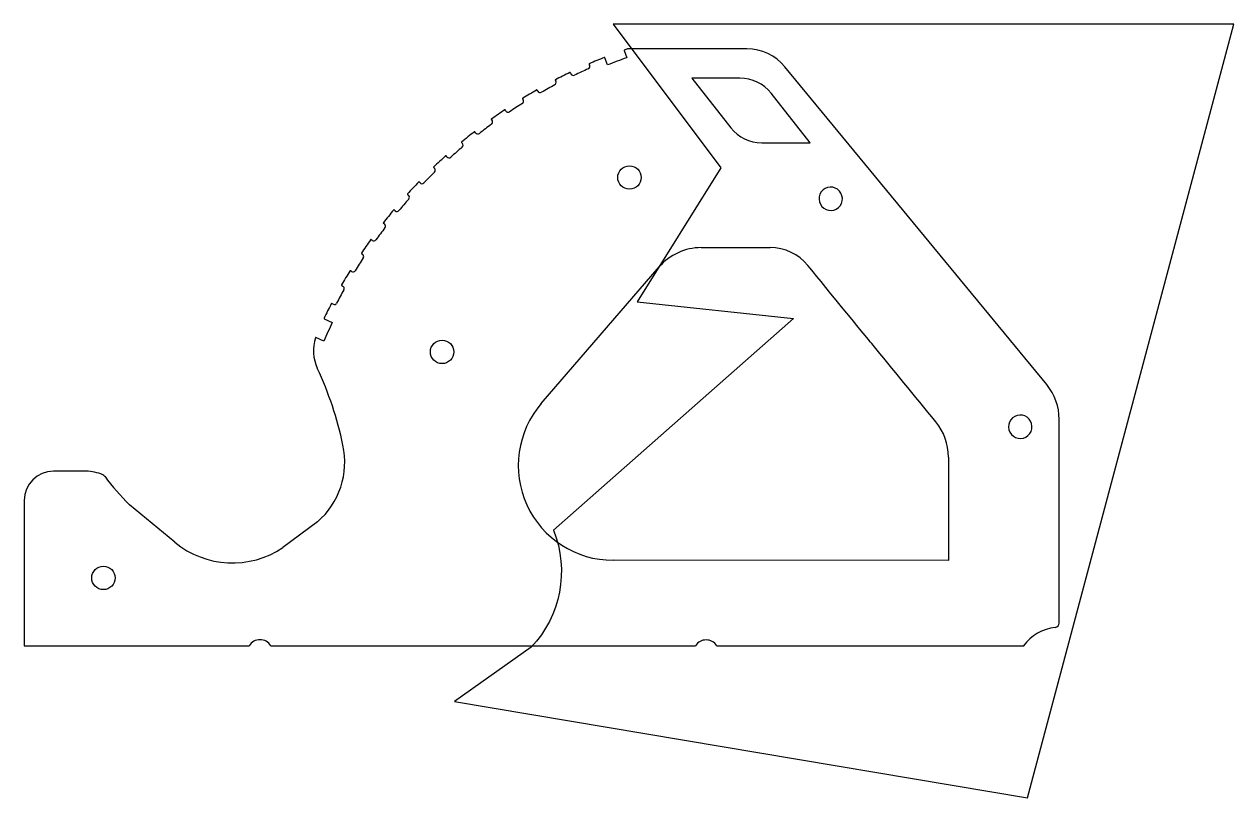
# Model space of a CAD drawing. Header units: millimetres. Extents: x -75 to 142, y -80 to 59.
import ezdxf

# ---------------------------------------------------------------- set-up
doc = ezdxf.new("R2010")
doc.units = ezdxf.units.MM
doc.layers.get('0').update_dxf_attribs({"linetype": 'CONTINUOUS'})

msp = doc.modelspace()

# ---------------------------------------------------------------- linework, layer by layer
for p, q in [((54.66, 54.35), (33.25, 54.35)), ((29.65, 51.49), (29.17, 52.77)), ((32.63, 54.06), (33.11, 52.77)), ((23.1, 49.87), (23.01, 50.08)), ((26.36, 51.61), (26.45, 51.42)), ((108.42, -5.88), (61.48, 51.13)), ((20.28, 48.72), (20.38, 48.54)), ((17.16, 46.75), (17.05, 46.96)), ((11.45, 43.22), (11.33, 43.41)), ((14.43, 45.4), (14.54, 45.23)), ((8.83, 41.68), (8.95, 41.51)), ((6.01, 39.28), (5.88, 39.47)), ((3.5, 37.56), (3.64, 37.4)), ((0.87, 34.97), (0.72, 35.15)), ((-1.51, 33.07), (-1.36, 32.93)), ((-3.95, 30.3), (-4.11, 30.47)), ((-6.19, 28.24), (-6.03, 28.1)), ((-8.43, 25.3), (-8.6, 25.45)), ((-10.51, 23.08), (-10.34, 22.96)), ((-12.53, 19.99), (-12.72, 20.13)), ((-14.45, 17.63), (-14.28, 17.52)), ((46.47, 18.7), (58.82, 18.7)), ((17.78, -9.28), (38.9, 15.23)), ((-16.25, 14.4), (-16.45, 14.53)), ((-18, 11.91), (-17.81, 11.81)), ((-19.56, 8.56), (-19.76, 8.67)), ((-21.13, 5.95), (-19.69, 5.3)), ((-21.22, 1.95), (-22.62, 2.58)), ((110.66, -48.64), (110.66, -12.11)), ((90.79, -18.88), (90.79, -37.4)), ((-63.83, -21.4), (-69.67, -21.4)), ((-74.94, -26.67), (-74.94, -52.71)), ((-47.94, -34.14), (-56.07, -27.42)), ((-22.37, -30.51), (-28.54, -35.08)), ((90.79, -37.4), (30.65, -37.38)), ((-74.94, -52.71), (-34.59, -52.71)), ((-30.71, -52.71), (45.43, -52.71)), ((49.28, -52.71), (104.29, -52.71))]:
    msp.add_line(p, q)
for points in [[(30.66, 58.79), (50, 33), (35, 9), (63, 6), (20, -32, -0.289636), (16, -53), (2.21, -62.7), (105, -80), (141.97, 58.79)], [(51.77, 40.19, 0.229775), (57.32, 37.49), (65.99, 37.49), (58.98, 46.4, 0.229775), (53.42, 49.09), (44.76, 49.09)]]:
    msp.add_lwpolyline(points, format="xyb", close=True)
for centre in [(33.6, 31.28), (0, 0), (-60.73, -40.55)]:
    msp.add_circle(centre, 2.1)
for centre, radius, start, end in [((63.68, -34.73), 94.13, 108.8602, 109.235), ((54.66, 45.52), 8.83, 39.4657, 90), ((63.68, -34.73), 94.13, 111.5697, 113.3346), ((29.1, 52.75), 0.0738, 20.4024, 111.5697), ((63.68, -34.73), 92.68, 109.2633, 111.5414), ((32.7, 54.08), 0.0737, 109.235, 200.4024), ((63.68, -34.73), 94.13, 115.6693, 117.4342), ((22.94, 50.05), 0.0737, 24.502, 115.6693), ((64.71, -35.11), 94.13, 114.1419, 115.8), ((26.02, 51.22), 0.474, -65.8581, 24.502), ((26.43, 51.64), 0.0738, 113.3346, 204.502), ((64.73, -35.03), 94.13, 118.2416, 119.8996), ((19.97, 48.31), 0.474, -61.7584, 28.6016), ((20.35, 48.76), 0.0737, 117.4342, 208.6016), ((23.53, 50.07), 0.474, 204.502, 295.8), ((63.68, -34.73), 94.13, 119.7689, 121.5338), ((16.98, 46.92), 0.0738, 28.6016, 119.7689), ((17.57, 46.98), 0.474, 208.6016, 299.8996), ((63.68, -34.73), 94.13, 123.8685, 125.6334), ((11.27, 43.37), 0.0737, 32.7012, 123.8685), ((64.75, -34.96), 94.13, 122.3412, 123.9992), ((14.14, 44.97), 0.474, -57.6588, 32.7012), ((14.49, 45.44), 0.0738, 121.5338, 212.7012), ((8.89, 41.72), 0.0738, 125.6334, 216.8008), ((8.57, 41.23), 0.474, -53.5592, 36.8008), ((11.85, 43.47), 0.474, 212.7012, 303.9992), ((63.68, -34.73), 94.13, 127.9682, 129.733), ((5.82, 39.43), 0.0737, 36.8008, 127.9682), ((6.39, 39.57), 0.474, 216.8008, 308.0988), ((64.77, -34.88), 94.13, 126.4408, 128.0988), ((3.56, 37.61), 0.0738, 129.733, 220.9004), ((3.28, 37.09), 0.474, -49.4596, 40.9004), ((63.68, -34.73), 94.13, 132.0678, 133.8326), ((0.66, 35.1), 0.0737, 40.9004, 132.0678), ((1.23, 35.28), 0.474, 220.9004, 312.1984), ((64.78, -34.8), 94.13, 130.5404, 132.1984), ((-1.46, 33.13), 0.0738, 133.8326, 225), ((-1.7, 32.59), 0.474, -45.36, 45), ((63.68, -34.73), 94.13, 136.1674, 137.9322), ((-4.17, 30.42), 0.0737, 45, 136.1674), ((64.78, -34.73), 94.13, 134.64, 136.298), ((-6.14, 28.29), 0.0738, 137.9322, 229.0996), ((-3.62, 30.64), 0.474, 225, 316.298), ((64.78, -34.65), 94.13, 138.7396, 140.3976), ((-6.34, 27.74), 0.474, -41.2604, 49.0996), ((63.68, -34.73), 94.13, 140.267, 142.0318), ((-8.65, 25.4), 0.0738, 49.0996, 140.267), ((-8.12, 25.66), 0.474, 229.0996, 320.3976), ((64.77, -34.57), 94.13, 142.8392, 144.4972), ((-10.47, 23.14), 0.0738, 142.0318, 233.1992), ((-10.63, 22.58), 0.474, -37.1608, 53.1992), ((63.68, -34.73), 94.13, 144.3666, 146.1315), ((-12.76, 20.07), 0.0737, 53.1992, 144.3666), ((-12.25, 20.37), 0.474, 233.1992, 324.4972), ((-14.41, 17.69), 0.0737, 146.1315, 237.2988), ((-14.53, 17.12), 0.474, -33.0612, 57.2988), ((46.47, 8.7), 10, 90, 139.2483), ((58.82, 9.94), 8.76, 39.3178, 90), ((64.75, -34.49), 94.13, 146.9388, 148.5968), ((63.68, -34.73), 94.13, 148.4662, 150.2311), ((-16.49, 14.47), 0.0738, 57.2988, 148.4662), ((-15.99, 14.8), 0.474, 237.2988, 328.5968), ((64.73, -34.42), 94.13, 151.0384, 152.6964), ((-17.96, 11.97), 0.0738, 150.2311, 241.3984), ((-18.04, 11.39), 0.474, -28.9616, 61.3984), ((-19.8, 8.61), 0.0738, 61.3984, 152.5658), ((-19.33, 8.98), 0.474, 241.3984, 332.6964), ((63.68, -34.73), 94.13, 152.5658, 154.3365), ((63.68, -34.73), 92.48, 154.3565, 156.6396), ((-15.62, 0.23), 7.46, 161.944, 205.1148), ((-22.65, 2.52), 0.0738, 65.498, 161.944), ((-78.69, -29.34), 62.19, 11.707, 25.1148), ((100.86, -12.11), 9.8, 0, 39.4657), ((30.66, -20.38), 17, 139.2483, 269.9835), ((80.79, -18.88), 10, 0, 39.2857), ((-31.64, -19.78), 14.18, -49.1923, 12.4688), ((-69.67, -26.67), 5.27, 89.9998, 179.9998), ((-63.98, -29.27), 7.87, 66.576, 88.926), ((-61.21, -22.86), 0.895, 36.5585, 66.576), ((-25.42, 3.68), 43.66, 216.5585, 225.4107), ((-37.61, -21.64), 16.22, 230.4355, 304.0159), ((110.85, -57.52), 8.14, 96.3843, 143.769), ((109.86, -48.64), 0.8, -83.6157, 0), ((-32.65, -53.94), 2.3, 32.3457, 147.6543), ((47.35, -53.97), 2.3, 33.1701, 146.8299)]:
    msp.add_arc(centre, radius, start, end)
for points in [[(69.13, 29.49), (69.73, 29.66), (71.1, 29.41), (72.08, 27.57), (71.26, 25.65), (69.25, 25.1), (67.56, 26.33), (67.48, 28.41), (68.52, 29.32), (69.13, 29.49)], [(103.12, -11.4), (103.73, -11.23), (105.09, -11.48), (106.08, -13.32), (105.26, -15.24), (103.24, -15.79), (101.55, -14.56), (101.47, -12.48), (102.51, -11.57), (103.12, -11.4)]]:
    msp.add_open_spline(points, degree=3)
for points, knots in [([(88.53, -12.55), (84.71, -7.87), (80.89, -3.2), (76.3, 2.41), (67.2, 13.53), (65.59, 15.49)], [-4.567571, -4.567571, -4.567571, -4.567571, -0.761262, -0.761262, -0.000001, -0.000001, -0.000001, -0.000001]), ([(-21.17, 6.04), (-21.17, 6.03), (-21.17, 5.99), (-21.15, 5.96), (-21.13, 5.95)], [-0.04169153, -0.04169153, -0.04169153, -0.04169153, -0.02152318, 0, 0, 0, 0])]:
    msp.add_open_spline(points, degree=3, knots=knots)

doc.saveas('drawing.dxf')
